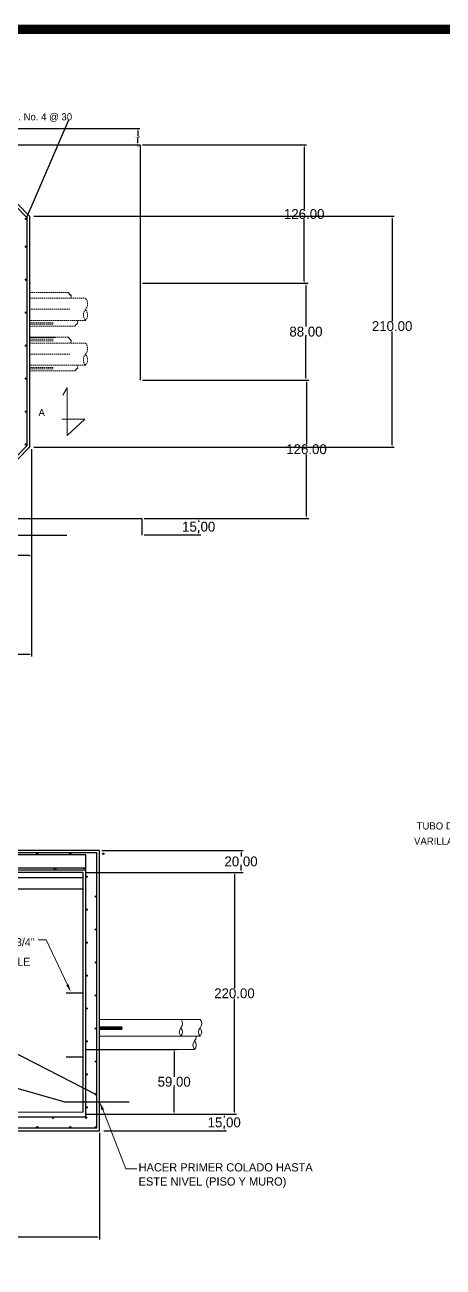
# Model space of a CAD drawing. Header units: centimetres. Extents: x 899 to 279254, y -3207 to 1299.
# Drawn here: x 9398 to 9778, y -2210 to -1079 of the extents above; entities that cross this region are included whole.
import ezdxf
from ezdxf.enums import TextEntityAlignment as Align

# ---------------------------------------------------------------- set-up
doc = ezdxf.new("R2010")
doc.units = ezdxf.units.CM
doc.header["$LTSCALE"] = 10
doc.header["$MEASUREMENT"] = 0
doc.linetypes.add('HIDDEN2', pattern=[0.1875, 0.125, -0.0625])
doc.layers.get('0').update_dxf_attribs({"linetype": 'CONTINUOUS'})
doc.layers.get('DEFPOINTS').update_dxf_attribs({"color": 2, "linetype": 'CONTINUOUS'})
for name, color, linetype in [('DIM', 7, 'CONTINUOUS'), ('Ductos', 30, 'CONTINUOUS'), ('MARCO', 7, 'CONTINUOUS'), ('REGISTRO', 1, 'CONTINUOUS'), ('TEXTOS', 7, 'CONTINUOUS'), ('VARILLAS', 30, 'CONTINUOUS')]:
    doc.layers.add(name, color=color, linetype=linetype)
doc.styles.get("Standard").update_dxf_attribs({"font": ''})
doc.styles.add('Zurich', font='')
doc.styles.get('Standard').set_extended_font_data('Zurich Ex BT')
doc.styles.get('Zurich').set_extended_font_data('Zurich Ex BT')
doc.dimstyles.get("Standard").update_dxf_attribs({"dimtxt": 9, "dimasz": 2, "dimexe": 2, "dimexo": 2, "dimgap": 0.09, "dimtad": 0, "dimtih": 1, "dimtoh": 1, "dimzin": 0, "dimdsep": 46, "dimtxsty": 'Standard', "dimcen": 0.09, "dimadec": 0, "dimazin": 0, "dimtfac": 1, "dimtofl": 0, "dimtmove": 0, "dimatfit": 3, "dimfxl": 0, "dimtolj": 1, "dimtzin": 0, "dimarcsym": 0})

# ---------------------------------------------------------------- blocks, each defined once
blk = doc.blocks.new('*D29')
at = {"layer": 'DEFPOINTS', "color": 0}
for p in [(9450.8, -2070.7), (9467.8, -2085.7), (9579.1, -2085.7)]:
    blk.add_point(p, dxfattribs=at)
at = {"layer": 'DIM', "color": 0, "lineweight": -2}
for p, q in [((9452.8, -2070.7), (9581.1, -2070.7)), ((9579.1, -2072.7), (9579.1, -2073.6)), ((9469.8, -2085.7), (9581.1, -2085.7)), ((9579.1, -2083.7), (9579.1, -2082.9))]:
    blk.add_line(p, q, dxfattribs=at)
at = {"layer": 'DIM', "color": 0}
for points in [[(9578.8, -2072.7), (9579.4, -2072.7), (9579.1, -2070.7)], [(9578.8, -2083.7), (9579.4, -2083.7), (9579.1, -2085.7)]]:
    blk.add_solid(points, dxfattribs=at)
at = {"layer": 'DIM', "color": 0, "insert": (9579.1, -2078.2), "char_height": 9, "attachment_point": 5}
blk.add_mtext('\\A1;15.00', dxfattribs=at)
blk = doc.blocks.new('*D30')
at = {"layer": 'DEFPOINTS', "color": 0}
for p in [(9450.8, -2011.7), (9450.8, -2070.7), (9533.6, -2070.7)]:
    blk.add_point(p, dxfattribs=at)
at = {"layer": 'DIM', "color": 0, "lineweight": -2}
for p, q in [((9452.8, -2011.7), (9535.6, -2011.7)), ((9533.6, -2013.7), (9533.6, -2036.6)), ((9533.6, -2068.7), (9533.6, -2045.9)), ((9452.8, -2070.7), (9535.6, -2070.7))]:
    blk.add_line(p, q, dxfattribs=at)
at = {"layer": 'DIM', "color": 0}
for points in [[(9533.3, -2013.7), (9533.9, -2013.7), (9533.6, -2011.7)], [(9533.3, -2068.7), (9533.9, -2068.7), (9533.6, -2070.7)]]:
    blk.add_solid(points, dxfattribs=at)
at = {"layer": 'DIM', "color": 0, "insert": (9533.6, -2041.2), "char_height": 9, "attachment_point": 5}
blk.add_mtext('\\A1;59.00', dxfattribs=at)
blk = doc.blocks.new('*D33')
at = {"layer": 'DEFPOINTS', "color": 0}
for p in [(8935.8, -2085.7), (9465.8, -2085.7), (9465.8, -2182.7)]:
    blk.add_point(p, dxfattribs=at)
at = {"layer": 'DIM', "color": 0, "lineweight": -2}
for p, q in [((8935.8, -2087.7), (8935.8, -2184.7)), ((9465.8, -2087.7), (9465.8, -2184.7)), ((8937.8, -2182.7), (9176.7, -2182.7)), ((9463.8, -2182.7), (9225, -2182.7))]:
    blk.add_line(p, q, dxfattribs=at)
at = {"layer": 'DIM', "color": 0}
for points in [[(8937.8, -2182.4), (8937.8, -2183), (8935.8, -2182.7)], [(9463.8, -2182.4), (9463.8, -2183), (9465.8, -2182.7)]]:
    blk.add_solid(points, dxfattribs=at)
at = {"layer": 'DIM', "color": 0, "insert": (9200.8, -2182.7), "char_height": 9, "attachment_point": 5}
blk.add_mtext('\\A1;530.00', dxfattribs=at)
blk = doc.blocks.new('*D36')
at = {"layer": 'DEFPOINTS', "color": 0}
for p in [(9450.8, -1850.7), (9450.8, -2070.7), (9588.4, -2070.7)]:
    blk.add_point(p, dxfattribs=at)
at = {"layer": 'DIM', "color": 0, "lineweight": -2}
for p, q in [((9452.8, -1850.7), (9590.4, -1850.7)), ((9588.4, -1852.7), (9588.4, -1956.1)), ((9588.4, -2068.7), (9588.4, -1965.4)), ((9452.8, -2070.7), (9590.4, -2070.7))]:
    blk.add_line(p, q, dxfattribs=at)
at = {"layer": 'DIM', "color": 0}
for points in [[(9588.1, -1852.7), (9588.7, -1852.7), (9588.4, -1850.7)], [(9588.1, -2068.7), (9588.7, -2068.7), (9588.4, -2070.7)]]:
    blk.add_solid(points, dxfattribs=at)
at = {"layer": 'DIM', "color": 0, "insert": (9588.4, -1960.7), "char_height": 9, "attachment_point": 5}
blk.add_mtext('\\A1;220.00', dxfattribs=at)
blk = doc.blocks.new('*D37')
at = {"layer": 'DEFPOINTS', "color": 0}
for p in [(9465.8, -1830.7), (9450.8, -1850.7), (9594.4, -1850.7)]:
    blk.add_point(p, dxfattribs=at)
at = {"layer": 'DIM', "color": 0, "lineweight": -2}
for p, q in [((9467.8, -1830.7), (9596.4, -1830.7)), ((9594.4, -1832.7), (9594.4, -1836.1)), ((9452.8, -1850.7), (9596.4, -1850.7)), ((9594.4, -1848.7), (9594.4, -1845.4))]:
    blk.add_line(p, q, dxfattribs=at)
at = {"layer": 'DIM', "color": 0}
for points in [[(9594.1, -1832.7), (9594.7, -1832.7), (9594.4, -1830.7)], [(9594.1, -1848.7), (9594.7, -1848.7), (9594.4, -1850.7)]]:
    blk.add_solid(points, dxfattribs=at)
at = {"layer": 'DIM', "color": 0, "insert": (9594.4, -1840.7), "char_height": 9, "attachment_point": 5}
blk.add_mtext('\\A1;20.00', dxfattribs=at)
blk = doc.blocks.new('*D49')
at = {"layer": 'DEFPOINTS', "color": 0}
for p in [(8874, -1463.6), (9404, -1463.6), (8874, -1652.3)]:
    blk.add_point(p, dxfattribs=at)
at = {"layer": 'DIM', "color": 0, "lineweight": -2}
for p, q in [((8874, -1465.6), (8874, -1654.3)), ((9404, -1465.6), (9404, -1654.3)), ((8876, -1652.3), (9114.9, -1652.3)), ((9402, -1652.3), (9163.2, -1652.3))]:
    blk.add_line(p, q, dxfattribs=at)
at = {"layer": 'DIM', "color": 0}
for points in [[(8876, -1651.9), (8876, -1652.6), (8874, -1652.3)], [(9402, -1651.9), (9402, -1652.6), (9404, -1652.3)]]:
    blk.add_solid(points, dxfattribs=at)
at = {"layer": 'DIM', "color": 0, "insert": (9139, -1652.3), "char_height": 9, "attachment_point": 5}
blk.add_mtext('\\A1;530.00', dxfattribs=at)
blk = doc.blocks.new('*D50')
at = {"layer": 'DEFPOINTS', "color": 0}
for p in [(9404, -1253.6), (9404, -1463.6), (9731.7, -1463.6)]:
    blk.add_point(p, dxfattribs=at)
at = {"layer": 'DIM', "color": 0, "lineweight": -2}
for p, q in [((9406, -1253.6), (9733.7, -1253.6)), ((9731.7, -1255.6), (9731.7, -1349)), ((9731.7, -1461.6), (9731.7, -1358.3)), ((9406, -1463.6), (9733.7, -1463.6))]:
    blk.add_line(p, q, dxfattribs=at)
at = {"layer": 'DIM', "color": 0}
for points in [[(9731.3, -1255.6), (9732, -1255.6), (9731.7, -1253.6)], [(9731.3, -1461.6), (9732, -1461.6), (9731.7, -1463.6)]]:
    blk.add_solid(points, dxfattribs=at)
at = {"layer": 'DIM', "color": 0, "insert": (9731.7, -1353.6), "char_height": 9, "attachment_point": 5}
blk.add_mtext('\\A1;210.00', dxfattribs=at)
blk = doc.blocks.new('*D51')
at = {"layer": 'DEFPOINTS', "color": 0}
for p in [(9502.7, -1188.6), (9502.7, -1314.6), (9651.8, -1314.6)]:
    blk.add_point(p, dxfattribs=at)
at = {"layer": 'DIM', "color": 0, "lineweight": -2}
for p, q in [((9504.7, -1188.6), (9653.8, -1188.6)), ((9651.8, -1190.6), (9651.8, -1247)), ((9651.8, -1312.6), (9651.8, -1256.3)), ((9504.7, -1314.6), (9653.8, -1314.6))]:
    blk.add_line(p, q, dxfattribs=at)
at = {"layer": 'DIM', "color": 0}
for points in [[(9651.5, -1190.6), (9652.2, -1190.6), (9651.8, -1188.6)], [(9651.5, -1312.6), (9652.2, -1312.6), (9651.8, -1314.6)]]:
    blk.add_solid(points, dxfattribs=at)
at = {"layer": 'DIM', "color": 0, "insert": (9651.8, -1251.6), "char_height": 9, "attachment_point": 5}
blk.add_mtext('\\A1;126.00', dxfattribs=at)
blk = doc.blocks.new('*D52')
at = {"layer": 'DEFPOINTS', "color": 0}
for p in [(9504.7, -1314.6), (9502.7, -1402.6), (9653.4, -1402.6)]:
    blk.add_point(p, dxfattribs=at)
at = {"layer": 'DIM', "color": 0, "lineweight": -2}
for p, q in [((9506.7, -1314.6), (9655.4, -1314.6)), ((9653.4, -1316.6), (9653.4, -1354)), ((9653.4, -1400.6), (9653.4, -1363.3)), ((9504.7, -1402.6), (9655.4, -1402.6))]:
    blk.add_line(p, q, dxfattribs=at)
at = {"layer": 'DIM', "color": 0}
for points in [[(9653.1, -1316.6), (9653.8, -1316.6), (9653.4, -1314.6)], [(9653.1, -1400.6), (9653.8, -1400.6), (9653.4, -1402.6)]]:
    blk.add_solid(points, dxfattribs=at)
at = {"layer": 'DIM', "color": 0, "insert": (9653.4, -1358.6), "char_height": 9, "attachment_point": 5}
blk.add_mtext('\\A1;88.00', dxfattribs=at)
blk = doc.blocks.new('*D53')
at = {"layer": 'DEFPOINTS', "color": 0}
for p in [(9502.7, -1402.6), (9504.3, -1528.6), (9653.9, -1528.6)]:
    blk.add_point(p, dxfattribs=at)
at = {"layer": 'DIM', "color": 0, "lineweight": -2}
for p, q in [((9504.7, -1402.6), (9655.9, -1402.6)), ((9653.9, -1404.6), (9653.9, -1461)), ((9653.9, -1526.6), (9653.9, -1470.3)), ((9506.3, -1528.6), (9655.9, -1528.6))]:
    blk.add_line(p, q, dxfattribs=at)
at = {"layer": 'DIM', "color": 0}
for points in [[(9653.6, -1404.6), (9654.2, -1404.6), (9653.9, -1402.6)], [(9653.6, -1526.6), (9654.2, -1526.6), (9653.9, -1528.6)]]:
    blk.add_solid(points, dxfattribs=at)
at = {"layer": 'DIM', "color": 0, "insert": (9653.9, -1465.6), "char_height": 9, "attachment_point": 5}
blk.add_mtext('\\A1;126.00', dxfattribs=at)
blk = doc.blocks.new('*D54')
at = {"layer": 'DEFPOINTS', "color": 0}
for p in [(9504.3, -1528.6), (9504.3, -1543.6), (9555.9, -1543.6)]:
    blk.add_point(p, dxfattribs=at)
at = {"layer": 'TEXTOS', "color": 0, "lineweight": -2}
for p, q in [((9506.3, -1528.6), (9557.9, -1528.6)), ((9555.9, -1530.6), (9555.9, -1531.5)), ((9506.3, -1543.6), (9557.9, -1543.6)), ((9555.9, -1541.6), (9555.9, -1540.8))]:
    blk.add_line(p, q, dxfattribs=at)
at = {"layer": 'TEXTOS', "color": 0}
for points in [[(9555.6, -1530.6), (9556.2, -1530.6), (9555.9, -1528.6)], [(9555.6, -1541.6), (9556.2, -1541.6), (9555.9, -1543.6)]]:
    blk.add_solid(points, dxfattribs=at)
at = {"layer": 'TEXTOS', "color": 0, "insert": (9555.9, -1536.1), "char_height": 9, "attachment_point": 5}
blk.add_mtext('\\A1;15.00', dxfattribs=at)
blk = doc.blocks.new('*D61')
at = {"layer": 'DEFPOINTS', "color": 0}
for p in [(9404, -1463.6), (9324, -1543.6), (9324, -1562.4)]:
    blk.add_point(p, dxfattribs=at)
at = {"layer": 'DIM', "color": 0, "lineweight": -2}
for p, q in [((9404, -1465.6), (9404, -1564.4)), ((9324, -1545.6), (9324, -1564.4)), ((9326, -1562.4), (9344.3, -1562.4)), ((9402, -1562.4), (9383.8, -1562.4))]:
    blk.add_line(p, q, dxfattribs=at)
at = {"layer": 'DIM', "color": 0}
for points in [[(9326, -1562.1), (9326, -1562.7), (9324, -1562.4)], [(9402, -1562.1), (9402, -1562.7), (9404, -1562.4)]]:
    blk.add_solid(points, dxfattribs=at)
at = {"layer": 'DIM', "color": 0, "insert": (9364, -1562.4), "char_height": 9, "attachment_point": 5}
blk.add_mtext('\\A1;80.00', dxfattribs=at)
blk = doc.blocks.new('*D70')
at = {"layer": 'DEFPOINTS', "color": 0}
for p in [(9450.8, -2011.7), (9450.8, -2070.7), (9533.6, -2070.7)]:
    blk.add_point(p, dxfattribs=at)
at = {"layer": 'DIM', "color": 0, "lineweight": -2}
for p, q in [((9452.8, -2011.7), (9535.6, -2011.7)), ((9533.6, -2013.7), (9533.6, -2036.6)), ((9533.6, -2068.7), (9533.6, -2045.9)), ((9452.8, -2070.7), (9535.6, -2070.7))]:
    blk.add_line(p, q, dxfattribs=at)
at = {"layer": 'DIM', "color": 0}
for points in [[(9533.3, -2013.7), (9533.9, -2013.7), (9533.6, -2011.7)], [(9533.3, -2068.7), (9533.9, -2068.7), (9533.6, -2070.7)]]:
    blk.add_solid(points, dxfattribs=at)
at = {"layer": 'DIM', "color": 0, "insert": (9533.6, -2041.2), "char_height": 9, "attachment_point": 5}
blk.add_mtext('\\A1;59.00', dxfattribs=at)
blk = doc.blocks.new('Marco-Reg')
at = {"layer": 'MARCO', "linetype": 'Continuous', "const_width": 8.49}
blk.add_lwpolyline([(11923.6, -3202.3), (11923.6, -1083.6), (8649.3, -1083.6), (8649.3, -3202.3)], close=True, dxfattribs=at)

msp = doc.modelspace()

# ---------------------------------------------------------------- linework, layer by layer
msp.add_line((9450.844, -2068.722), (9046.164, -2070.722))
at = {"layer": 'Ductos', "linetype": 'HIDDEN2', "lineweight": 5}
for p, q in [((9437.436, -1322.878), (9402.146, -1322.878)), ((9437.436, -1322.878), (9402.146, -1322.878)), ((9402.146, -1328.172), (9453.029, -1328.172)), ((9437.436, -1322.878), (9438.306, -1324.037)), ((9440.07, -1326.504), (9439.717, -1327.914)), ((9440.07, -1325.799), (9440.07, -1326.504)), ((9438.795, -1338.252), (9402.146, -1338.252)), ((9453.029, -1348.481), (9402.146, -1348.481)), ((9423.711, -1350.452), (9402.146, -1350.452)), ((9402.146, -1351.815), (9423.711, -1351.815)), ((9439.717, -1348.591), (9439.717, -1348.481)), ((9445.94, -1350), (9445.587, -1348.591)), ((9437.436, -1363.626), (9402.146, -1363.626)), ((9437.436, -1363.626), (9402.146, -1363.626)), ((9402.146, -1365.438), (9423.711, -1365.438)), ((9423.711, -1366.801), (9402.146, -1366.801)), ((9437.436, -1363.626), (9438.306, -1364.786)), ((9440.07, -1367.253), (9439.717, -1368.662)), ((9440.07, -1366.548), (9440.07, -1367.253)), ((9402.146, -1368.92), (9453.029, -1368.92)), ((9438.795, -1379.001), (9402.146, -1379.001)), ((9453.029, -1389.229), (9402.146, -1389.229)), ((9439.717, -1389.339), (9439.717, -1389.229)), ((9445.94, -1390.749), (9445.587, -1389.339)), ((9423.711, -1391.2), (9402.146, -1391.2)), ((9402.146, -1392.564), (9423.711, -1392.564))]:
    msp.add_line(p, q, dxfattribs=at)
at = {"layer": 'Ductos'}
for p, q in [((9438.306, -1324.037), (9440.07, -1325.799)), ((9438.306, -1364.786), (9440.07, -1366.548)), ((9465.844, -1991.199), (9486.081, -1991.199)), ((9465.844, -1992.199), (9486.081, -1992.199)), ((9465.844, -1993.199), (9486.081, -1993.199)), ((9486.081, -1992.199), (9486.081, -1991.199)), ((9486.081, -1992.199), (9486.081, -1993.199))]:
    msp.add_line(p, q, dxfattribs=at)
at = {"layer": 'Ductos', "lineweight": 5}
for p, q in [((9557.169, -1984.599), (9465.844, -1984.599)), ((9539.721, -1984.599), (9465.844, -1984.599)), ((9557.169, -1999.799), (9465.844, -1999.799)), ((9539.721, -1999.799), (9465.844, -1999.799)), ((9552.143, -2011.722), (9465.844, -2011.722))]:
    msp.add_line(p, q, dxfattribs=at)
at = {"layer": 'Ductos', "linetype": 'HIDDEN2', "lineweight": 5}
for points in [[(9445.94, -1350.705), (9445.411, -1351.41), (9444.705, -1351.762), (9444.176, -1352.467), (9443.306, -1353.626), (9402.146, -1353.626)], [(9445.94, -1391.454), (9445.411, -1392.158), (9444.705, -1392.511), (9444.176, -1393.216), (9443.306, -1394.375), (9402.146, -1394.375)]]:
    msp.add_lwpolyline(points, dxfattribs=at)
for centre, start, end in [((9447.227, -1333.249), 318.814075, 41.185925), ((9458.832, -1343.404), 138.814075, 221.185925), ((9447.227, -1343.404), 318.814075, 41.185925), ((9458.832, -1384.152), 138.814075, 221.185925), ((9447.227, -1373.998), 318.814075, 41.185925), ((9447.227, -1384.152), 318.814075, 41.185925)]:
    msp.add_arc(centre, 7.71, start, end, dxfattribs=at)
at = {"layer": 'Ductos', "lineweight": 5}
for centre, start, end in [((9535.326, -1988.263), 318.814075, 38.847336), ((9552.774, -1988.263), 318.814075, 38.847336), ((9544.116, -1995.954), 138.814075, 221.185925), ((9535.326, -1995.954), 318.814075, 41.185925), ((9547.748, -2000.185), 318.814075, 3.791639), ((9561.563, -1995.954), 138.814075, 221.185925), ((9552.774, -1995.954), 318.814075, 41.185925), ((9556.537, -2007.876), 138.814075, 221.185925), ((9547.748, -2007.876), 318.814075, 41.185925)]:
    msp.add_arc(centre, 5.84, start, end, dxfattribs=at)
at = {"layer": 'REGISTRO'}
for p, q in [((9403.035, -1314.626), (9402.535, -1314.626)), ((9450.844, -1860.722), (9450.844, -1850.722))]:
    msp.add_line(p, q, dxfattribs=at)
for points in [[(9324.146, -1173.626), (9402.146, -1253.626), (9402.146, -1463.626), (9324.094, -1543.627), (8954.087, -1543.627), (8876.035, -1463.626), (8876.035, -1253.626), (8954.035, -1173.626), (9324.035, -1173.626)], [(9465.844, -2033.407), (9465.844, -1860.722), (9465.844, -1830.722), (8935.844, -1830.722), (8935.844, -2085.722), (8991.164, -2085.722), (8991.164, -2125.722), (9061.164, -2125.722), (9061.164, -2085.722), (9465.844, -2085.722), (9465.844, -1981.558)], [(9450.844, -2068.722), (9450.844, -1850.722), (8950.844, -1850.722), (8950.844, -1860.722), (8950.844, -2069.19)]]:
    msp.add_lwpolyline(points, dxfattribs=at)
at = {"layer": 'TEXTOS'}
for p, q in [((9326.035, -1173.626), (9502.565, -1173.626)), ((9398.998, -1255.989), (9438.013, -1165.907)), ((9500.565, -1175.626), (9500.565, -1180.426)), ((9500.565, -1186.626), (9500.565, -1181.827)), ((9326.035, -1188.626), (9502.565, -1188.626)), ((9326.035, -1188.626), (9502.74, -1188.626)), ((9502.74, -1188.626), (9502.74, -1314.626)), ((9502.74, -1314.626), (9502.74, -1402.626)), ((9502.74, -1314.626), (9502.74, -1358.626)), ((9404.035, -1465.626), (9404.035, -1564.772)), ((9326.035, -1528.626), (9436.142, -1528.626)), ((9326.035, -1528.626), (9504.306, -1528.626)), ((9504.306, -1528.626), (9504.306, -1543.626)), ((9326.035, -1543.626), (9436.142, -1543.626)), ((9450.844, -1846.722), (9453.344, -1846.722)), ((9450.844, -1855.722), (8950.844, -1855.722)), ((9450.844, -1865.882), (8950.844, -1865.882)), ((9450.794, -1960.64), (9435.391, -1960.64)), ((9450.794, -2018.849), (9435.391, -2018.849)), ((9433.255, -2059.55), (9492.637, -2059.55))]:
    msp.add_line(p, q, dxfattribs=at)
at = {"layer": 'TEXTOS', "lineweight": 5}
for p, q in [((9417.216, -1911.922), (9410.016, -1911.922)), ((9436.594, -1952.951), (9417.216, -1911.922)), ((9468.683, -2066.513), (9489.84, -2120.434)), ((9489.84, -2120.434), (9499.776, -2120.434))]:
    msp.add_line(p, q, dxfattribs=at)
msp.add_lwpolyline([(9431.501, -1438.317), (9452.328, -1438.317), (9436.46, -1453.193), (9436.46, -1409.556), (9432.493, -1416.498)], dxfattribs=at)
at = {"layer": 'TEXTOS'}
for points in [[(9500.232, -1175.626), (9500.898, -1175.626), (9500.565, -1173.626)], [(9500.232, -1186.626), (9500.898, -1186.626), (9500.565, -1188.626)], [(9500.407, -1190.626), (9501.073, -1190.626), (9500.74, -1188.626)], [(9402.035, -1562.439), (9402.035, -1563.105), (9404.035, -1562.772)]]:
    msp.add_solid(points, dxfattribs=at)
at = {"layer": 'TEXTOS', "lineweight": 5}
for points in [[(9437.676, -1952.431), (9435.513, -1953.47), (9439.713, -1959.44)], [(9469.845, -2066.052), (9467.522, -2066.974), (9465.918, -2059.542)]]:
    msp.add_solid(points, dxfattribs=at)
at = {"layer": 'VARILLAS'}
for p, q in [((9402.146, -1363.626), (9425.632, -1363.626)), ((9402.146, -1363.626), (9425.632, -1363.626)), ((9453.344, -1846.722), (8948.344, -1846.722)), ((9453.344, -1848.722), (8948.344, -1848.722))]:
    msp.add_line(p, q, dxfattribs=at)
for points in [[(9323.092, -1176.126), (9399.646, -1254.644), (9399.646, -1462.609), (9323.04, -1541.127), (8955.141, -1541.127), (8878.535, -1462.609), (8878.535, -1254.644), (8955.089, -1176.126), (9322.999, -1176.126)], [(9463.344, -2059.55), (9463.344, -1832.722), (8938.344, -1832.722), (8938.344, -2083.222), (8993.664, -2083.222), (8993.664, -2123.222), (9058.664, -2123.222), (9058.664, -2083.222), (9463.344, -2083.222), (9463.344, -1981.558)], [(8948.344, -1848.722), (8948.344, -2073.222), (9003.664, -2073.222), (9003.664, -2112.722), (9048.664, -2112.722), (9048.664, -2073.222), (9453.344, -2073.222), (9453.344, -1834.722), (8948.344, -1834.722), (8948.344, -1846.722)]]:
    msp.add_lwpolyline(points, dxfattribs=at)
for centre, radius in [((9398.998, -1255.989), 0.635), ((9398.998, -1281.261), 0.635), ((9398.998, -1311.261), 0.635), ((9398.998, -1341.261), 0.635), ((9398.998, -1371.261), 0.635), ((9398.998, -1401.261), 0.635), ((9398.998, -1431.261), 0.635), ((9398.886, -1461.261), 0.635), ((9398.998, -1461.261), 0.635), ((9409.156, -1833.68), 0.635), ((9439.156, -1833.68), 0.635), ((9469.156, -1833.68), 0.635), ((9425.18, -1847.817), 0.95), ((9454.051, -1854.501), 0.635), ((9462.533, -1872.617), 0.635), ((9454.051, -1884.501), 0.635), ((9462.533, -1902.617), 0.635), ((9454.051, -1914.501), 0.635), ((9462.533, -1932.617), 0.635), ((9454.051, -1944.501), 0.635), ((9462.533, -1962.617), 0.635), ((9454.051, -1974.501), 0.635), ((9462.533, -1992.617), 0.635), ((9454.051, -2004.501), 0.635), ((9462.533, -2022.617), 0.635), ((9454.051, -2034.501), 0.635), ((9462.533, -2052.617), 0.635), ((9454.051, -2064.501), 0.635), ((9423.637, -2073.826), 0.635), ((9453.637, -2073.826), 0.635), ((9409.156, -2082.617), 0.635), ((9439.156, -2082.617), 0.635), ((9462.533, -2082.617), 0.635)]:
    msp.add_circle(centre, radius, dxfattribs=at)

# ---------------------------------------------------------------- block references
at = {"layer": 'DIM'}
msp.add_blockref('Marco-Reg', (0, 0), dxfattribs=at)

# ---------------------------------------------------------------- texts
at = {"layer": 'TEXTOS', "style": 'Zurich'}
msp.add_text('VAR. No. 4 @ 30', height=6.5, dxfattribs=at).set_placement((9374.069, -1166.292))
at = {"layer": 'TEXTOS', "lineweight": 5, "style": 'Zurich'}
for s, height, p in [('A', 6.5, (9410.348, -1435.341)), ('HACER PRIMER COLADO HASTA', 7.5, (9501.275, -2122.786)), ('ESTE NIVEL (PISO Y MURO)', 7.5, (9501.275, -2135.643))]:
    msp.add_text(s, height=height, dxfattribs=at).set_placement(p)
for s, p in [('TUBO DE PVC DE 3/4" PARA', (9753.955, -1808.356)), ('VARILLA DE TIERRA', (9751.61, -1822.147))]:
    msp.add_text(s, height=6.5, dxfattribs=at).set_placement(p, align=Align.MIDDLE_LEFT)
for s, p in [('ANCLA DE FIERRO REDONDO DE 3/4"', (9406.721, -1914.124)), ('GALVANIZADO,PARA JALADO DE CABLE', (9402.893, -1931.989))]:
    msp.add_text(s, height=7.2, dxfattribs=at).set_placement(p, align=Align.MIDDLE_RIGHT)
at = {"layer": 'TEXTOS', "insert": (9500.565, -1181.126), "char_height": 1.2, "attachment_point": 5}
msp.add_mtext('\\A1;15.00', dxfattribs=at)

# ---------------------------------------------------------------- dimensions: what is measured, and where the dimension line sits
at = {"layer": 'DIM'}
for base, p1, p2, picture, middle in [((9651.823, -1314.626), (9502.74, -1188.626), (9502.74, -1314.626), '*D51', (9651.823, -1251.626)), ((9731.656, -1463.626), (9404.035, -1253.626), (9404.035, -1463.626), '*D50', (9731.656, -1353.626)), ((9653.426, -1402.626), (9504.74, -1314.626), (9502.74, -1402.626), '*D52', (9653.426, -1358.626)), ((9653.887, -1528.626), (9502.74, -1402.626), (9504.306, -1528.626), '*D53', (9653.887, -1465.626))]:
    dim = msp.add_linear_dim(base=base, p1=p1, p2=p2, angle=90, dimstyle='Standard', dxfattribs=at)
    dim.commit()
    dim.dimension.update_dxf_attribs({"geometry": picture, "text_midpoint": middle, "dimtype": 160})
dim = msp.add_linear_dim(base=(8874.035, -1652.254), p1=(9404.035, -1463.626), p2=(8874.035, -1463.626), dimstyle='Standard', dxfattribs=at)
dim.commit()
dim.dimension.update_dxf_attribs({"geometry": '*D49', "text_midpoint": (9139.035, -1652.254), "dimtype": 160})
for base, p1, p2, picture, middle in [((9324.035, -1562.388), (9404.035, -1463.626), (9324.035, -1543.626), '*D61', (9364.035, -1562.388)), ((9465.844, -2182.687), (8935.844, -2085.722), (9465.844, -2085.722), '*D33', (9200.844, -2182.687))]:
    dim = msp.add_linear_dim(base=base, p1=p1, p2=p2, dimstyle='Standard', dxfattribs=at)
    dim.commit()
    dim.dimension.update_dxf_attribs({"geometry": picture, "text_midpoint": middle})
for base, p1, p2, picture, middle in [((9594.397, -1850.722), (9465.844, -1830.722), (9450.844, -1850.722), '*D37', (9594.397, -1840.722)), ((9588.393, -2070.722), (9450.844, -1850.722), (9450.844, -2070.722), '*D36', (9588.393, -1960.722)), ((9533.601, -2070.722), (9450.844, -2011.722), (9450.844, -2070.722), '*D30', (9533.601, -2041.222)), ((9533.601, -2070.722), (9450.844, -2011.722), (9450.844, -2070.722), '*D70', (9533.601, -2041.222)), ((9579.101, -2085.722), (9450.844, -2070.722), (9467.844, -2085.722), '*D29', (9579.101, -2078.222))]:
    dim = msp.add_linear_dim(base=base, p1=p1, p2=p2, angle=90, dimstyle='Standard', dxfattribs=at)
    dim.commit()
    dim.dimension.update_dxf_attribs({"geometry": picture, "text_midpoint": middle})
at = {"layer": 'TEXTOS'}
dim = msp.add_linear_dim(base=(9555.893, -1543.626), p1=(9504.306, -1528.626), p2=(9504.306, -1543.626), angle=90, dimstyle='Standard', dxfattribs=at)
dim.commit()
dim.dimension.update_dxf_attribs({"geometry": '*D54', "text_midpoint": (9555.893, -1536.126)})

# ---------------------------------------------------------------- leaders
for points in [[(9462.533, -2052.617), (9373.531, -2007.259)], [(9433.255, -2059.55), (9356.259, -2037.186), (9322.562, -2037.186)]]:
    msp.add_leader(points, dimstyle='Standard', override={"dimgap": 0.09, "dimtad": 0}, dxfattribs=at)

doc.saveas('drawing.dxf')
